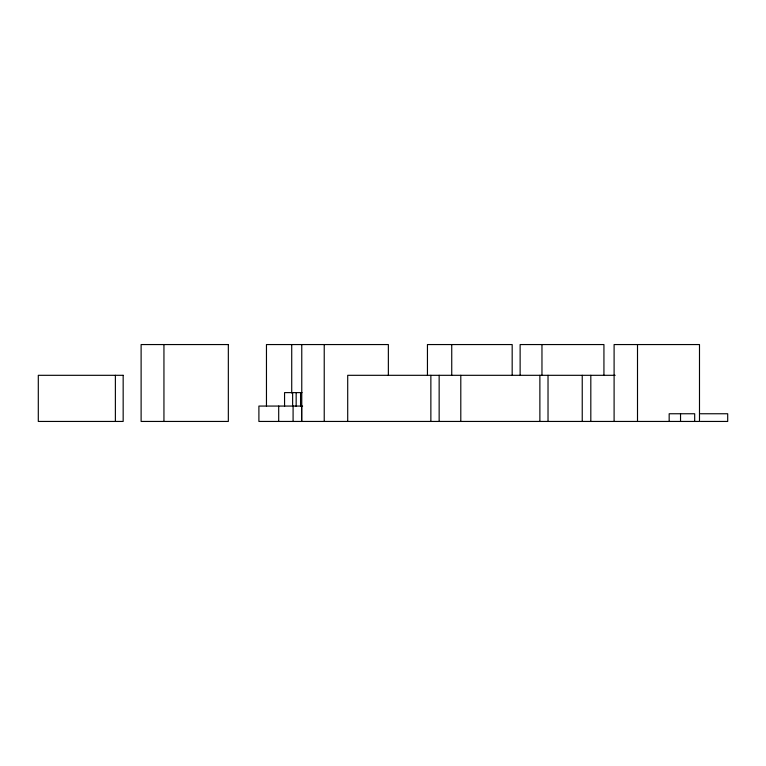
<?xml version="1.0" encoding="UTF-8"?>
<svg xmlns="http://www.w3.org/2000/svg" width="766" height="766" viewBox="0 0 766 766"><rect width="100%" height="100%" fill="white"/><g stroke="black" fill="none" stroke-linecap="round" stroke-linejoin="round"><path stroke-width="1.15" d="M615.155 375.311L347.707 375.311L347.707 421.444M302.024 392.613L284.559 392.613L284.559 406.449M302.608 406.066L258.898 406.066L258.898 421.444L699.492 421.444L699.492 344.556L614.102 344.556L614.102 421.444M700.478 413.755L727.7 413.755L727.7 421.444L700.478 421.444M694.685 421.444L694.685 413.755L669.168 413.755L669.168 421.444M680.534 413.755L680.534 421.444M637.503 344.556L637.503 421.444M603.934 375.311L603.934 344.556L520.124 344.556L520.124 375.311M590.816 375.311L590.816 421.444M582.237 375.311L582.237 421.444M548.025 375.311L548.025 421.444M541.964 344.556L541.964 375.311M539.877 375.311L539.877 421.444M512.176 375.311L512.176 344.556L427.447 344.556L427.447 375.311M460.797 375.311L460.797 421.444M451.739 344.556L451.739 375.311M439.148 375.311L439.148 421.444M430.865 375.311L430.865 421.444M388.362 375.311L388.362 344.556L266.463 344.556L266.463 406.066M324.229 344.556L324.229 421.444M301.766 344.556L301.766 421.444M301.574 406.066L301.574 421.444M300.559 392.613L300.559 406.449M296.164 392.613L296.164 406.449M293.091 406.066L293.091 421.444M292.631 392.613L292.631 406.449M291.722 344.556L291.722 393.054M278.7 406.066L278.7 421.444M163.943 344.556L163.943 421.444M115.379 375.311L115.379 421.444M228.335 344.556L141.116 344.556L141.116 421.444L228.335 421.444L228.335 344.556M123.163 375.311L38.3 375.311L38.3 421.444L123.163 421.444L123.163 375.311"/></g></svg>
